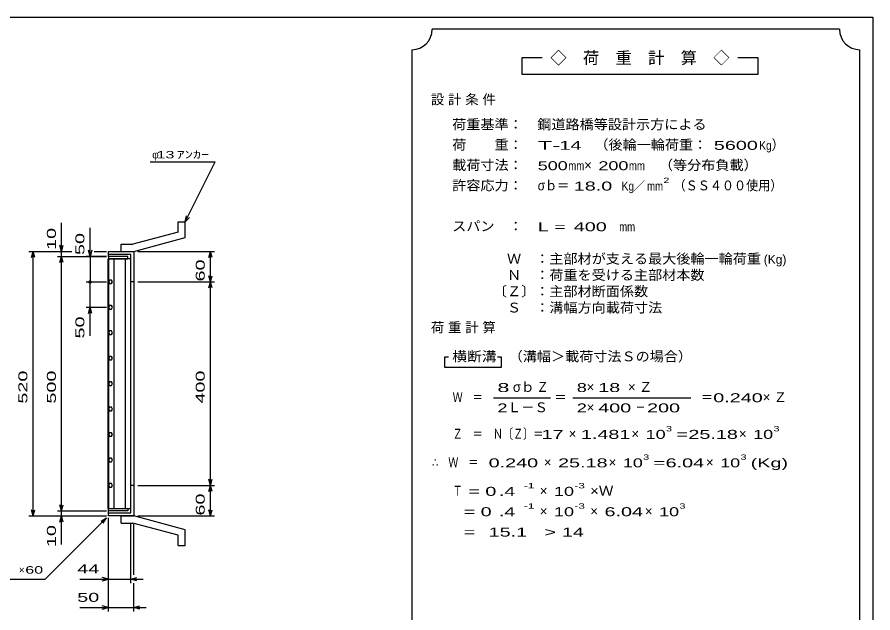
# Model space of a CAD drawing. Units: millimetres, scale not verified. Extents: x -1456 to 1385, y -1026 to 843.
# Drawn here: x -296 to 1385, y -328 to 843 of the extents above; entities that cross this region are included whole.
import ezdxf
from ezdxf.enums import TextEntityAlignment as Align

# ---------------------------------------------------------------- set-up
doc = ezdxf.new("R2010")
doc.units = ezdxf.units.MM
doc.header["$LTSCALE"] = 8
for name, color, linetype, lineweight in [('0_2', 150, 'Continuous', 25), ('16', 3, 'Continuous', 25), ('19', 6, 'Continuous', 25), ('22', 4, 'Continuous', 25), ('24', 2, 'Continuous', 25)]:
    doc.layers.add(name, color=color, linetype=linetype, lineweight=lineweight)
doc.styles.add('ベクトル', font='')
doc.styles.get('ベクトル').set_extended_font_data('ベクトル')

msp = doc.modelspace()

# ---------------------------------------------------------------- linework, layer by layer
at = {"layer": '0_2'}
for p, q in [((-1383.2, 842.8), (1384.8, 842.8)), ((1384.8, 842.8), (1384.8, -917.2))]:
    msp.add_line(p, q, dxfattribs=at)
at = {"layer": '16'}
for p, q in [((-79, 372.5), (-117, 372.5)), ((-117, 372.5), (-117, 368)), ((-79, 368), (-79, 372.5)), ((-117.7, -123), (-117.7, 368)), ((-117.7, 368), (-117, 368)), ((-117, 368), (-79, 368)), ((-117, 368), (-117, -123)), ((-73, 368), (-117, 368)), ((-106.5, 368), (-106.5, -123)), ((-83.5, -123), (-83.5, 368)), ((-73, -123), (-73, 368)), ((-115.024, 325.95), (-117, 322.472)), ((-117, 322.472), (-114.976, 319.022)), ((-111.024, 325.978), (-115.024, 325.95)), ((-109, 322.5), (-111.024, 325.978)), ((-110.976, 319.05), (-109, 322.528)), ((-114.976, 319.022), (-110.976, 319.05)), ((-115.024, 275.95), (-117, 272.472)), ((-117, 272.472), (-114.976, 269.022)), ((-111.024, 275.978), (-115.024, 275.95)), ((-114.976, 269.022), (-110.976, 269.05)), ((-109, 272.5), (-111.024, 275.978)), ((-110.976, 269.05), (-109, 272.528)), ((-115.024, 225.95), (-117, 222.472)), ((-117, 222.472), (-114.976, 219.022)), ((-111.024, 225.978), (-115.024, 225.95)), ((-114.976, 219.022), (-110.976, 219.05)), ((-109, 222.5), (-111.024, 225.978)), ((-110.976, 219.05), (-109, 222.528)), ((-115.024, 175.95), (-117, 172.472)), ((-117, 172.472), (-114.976, 169.022)), ((-111.024, 175.978), (-115.024, 175.95)), ((-114.976, 169.022), (-110.976, 169.05)), ((-109, 172.5), (-111.024, 175.978)), ((-110.976, 169.05), (-109, 172.528)), ((-115.024, 125.95), (-117, 122.472)), ((-117, 122.472), (-114.976, 119.022)), ((-111.024, 125.978), (-115.024, 125.95)), ((-114.976, 119.022), (-110.976, 119.05)), ((-109, 122.5), (-111.024, 125.978)), ((-110.976, 119.05), (-109, 122.528)), ((-115.024, 75.95), (-117, 72.472)), ((-117, 72.472), (-114.976, 69.022)), ((-111.024, 75.978), (-115.024, 75.95)), ((-114.976, 69.022), (-110.976, 69.05)), ((-109, 72.5), (-111.024, 75.978)), ((-110.976, 69.05), (-109, 72.528)), ((-115.024, 25.95), (-117, 22.472)), ((-117, 22.472), (-114.976, 19.022)), ((-111.024, 25.978), (-115.024, 25.95)), ((-114.976, 19.022), (-110.976, 19.05)), ((-109, 22.5), (-111.024, 25.978)), ((-110.976, 19.05), (-109, 22.528)), ((-115.024, -24.05), (-117, -27.528)), ((-117, -27.528), (-114.976, -30.978)), ((-111.024, -24.022), (-115.024, -24.05)), ((-114.976, -30.978), (-110.976, -30.95)), ((-109, -27.5), (-111.024, -24.022)), ((-110.976, -30.95), (-109, -27.472)), ((-115.024, -74.05), (-117, -77.528)), ((-117, -77.528), (-114.976, -80.978)), ((-111.024, -74.022), (-115.024, -74.05)), ((-114.976, -80.978), (-110.976, -80.95)), ((-109, -77.5), (-111.024, -74.022)), ((-110.976, -80.95), (-109, -77.472)), ((-117, -123), (-117.7, -123)), ((-117, -123), (-79, -123)), ((-117, -127.5), (-117, -123)), ((-117, -123), (-73, -123)), ((-79, -127.5), (-117, -127.5)), ((-79, -123), (-79, -127.5))]:
    msp.add_line(p, q, dxfattribs=at)
at = {"layer": '19'}
for p, q in [((20, 440.5), (34, 440.5)), ((20, 420.5), (20, 440.5)), ((34, 409.5), (34, 440.5)), ((20, 420.5), (-69, 396.5)), ((-67, 382.5), (34, 409.5)), ((-92, 396.5), (-69, 396.5)), ((-92, 382.5), (-92, 396.5)), ((-117, 372.5), (-117, 382.5)), ((-117, 382.5), (-68, 382.5)), ((-73, 376.5), (-117, 376.5)), ((-92, 382.5), (-67, 382.5)), ((-73, -131.5), (-73, 376.5)), ((-68, 382.5), (-67, 381.5)), ((-67, 381.5), (-67, -136.5)), ((-67, 322.5), (-73, 322.5)), ((-67, -77.5), (-73, -77.5)), ((-117, -137.5), (-117, -127.5)), ((-117, -131.5), (-73, -131.5)), ((-68, -137.5), (-117, -137.5)), ((-92, -137.5), (-67, -137.5)), ((-92, -151.5), (-92, -137.5)), ((-67, -136.5), (-68, -137.5)), ((34, -164.5), (-67, -137.5)), ((-92, -151.5), (-69, -151.5)), ((20, -175.5), (-69, -151.5)), ((34, -195.5), (34, -164.5)), ((20, -195.5), (20, -175.5)), ((20, -195.5), (34, -195.5))]:
    msp.add_line(p, q, dxfattribs=at)
at = {"layer": '22'}
for p, q in [((-35, 558.5), (93, 558.5)), ((34, 440.5), (93, 558.5)), ((-209, 382.5), (-209, 438.5)), ((34, 440.5), (36.4, 452.18)), ((34, 440.5), (42, 449.3)), ((-153, 372.5), (-153, 428.5)), ((-209, 382.5), (-212.2, 394.5)), ((-209, 382.5), (-205.8, 394.5)), ((-273, 382.5), (-189, 382.5)), ((-268.2, 370.5), (-265, 382.5)), ((-261.8, 370.5), (-265, 382.5)), ((-265, -137.5), (-265, 382.5)), ((-217, 382.5), (-189, 382.5)), ((-217, 372.5), (-121, 372.5)), ((-212.2, 360.5), (-209, 372.5)), ((-209, 372.5), (-209, 382.5)), ((-205.8, 360.5), (-209, 372.5)), ((-209, -127.5), (-209, 372.5)), ((-121, 372.5), (-161, 372.5)), ((-153, 372.5), (-156.2, 384.5)), ((-149.8, 384.5), (-153, 372.5)), ((-153, 372.5), (-153, 322.5)), ((-145, 382.5), (-121, 382.5)), ((-145, 382.5), (-121, 382.5)), ((-59, 382.5), (91.4, 382.5)), ((80.2, 370.5), (83.4, 382.5)), ((86.6, 370.5), (83.4, 382.5)), ((83.4, 322.5), (83.4, 382.5)), ((-161, 322.5), (-121, 322.5)), ((-153, 272.5), (-153, 322.5)), ((-59, 322.5), (91.4, 322.5)), ((83.4, 322.5), (80.2, 334.5)), ((80.2, 310.5), (83.4, 322.5)), ((83.4, 322.5), (86.6, 334.5)), ((86.6, 310.5), (83.4, 322.5)), ((83.4, -77.5), (83.4, 322.5)), ((-161, 272.5), (-121, 272.5)), ((-156.2, 260.5), (-153, 272.5)), ((-149.8, 260.5), (-153, 272.5)), ((-153, 216.5), (-153, 272.5)), ((83.4, -77.5), (80.2, -65.5)), ((83.4, -77.5), (86.6, -65.5)), ((-59, -77.5), (91.4, -77.5)), ((80.2, -89.5), (83.4, -77.5)), ((86.6, -89.5), (83.4, -77.5)), ((83.4, -137.5), (83.4, -77.5)), ((-209, -127.5), (-212.2, -115.5)), ((-209, -127.5), (-205.8, -115.5)), ((-265, -137.5), (-268.2, -125.5)), ((-265, -137.5), (-261.8, -125.5)), ((-217, -127.5), (-121, -127.5)), ((-209, -137.5), (-209, -127.5)), ((83.4, -137.5), (80.2, -125.5)), ((83.4, -137.5), (86.6, -125.5)), ((-273, -137.5), (-121, -137.5)), ((-241, -261.5), (-121, -141.5)), ((-217, -137.5), (-121, -137.5)), ((-212.2, -149.5), (-209, -137.5)), ((-205.8, -149.5), (-209, -137.5)), ((-209, -193.5), (-209, -137.5)), ((-131.4, -147.9), (-121, -141.5)), ((-127.4, -151.9), (-121, -141.5)), ((-117, -269.5), (-117, -141.5)), ((-117, -325.5), (-117, -141.5)), ((-59, -137.5), (91.4, -137.5)), ((-73, -269.5), (-73, -153.696)), ((-67, -253.5), (-67, -153.696)), ((-401, -261.5), (-241, -261.5)), ((-173, -261.5), (-117, -261.5)), ((-117, -261.5), (-129, -258.3)), ((-129, -264.7), (-117, -261.5)), ((-117, -261.5), (-73, -261.5)), ((-73, -261.5), (-61, -258.3)), ((-61, -264.7), (-73, -261.5)), ((-73, -261.5), (-49, -261.5)), ((-67, -325.5), (-67, -269.5)), ((-173, -317.5), (-117, -317.5)), ((-117, -317.5), (-129, -314.3)), ((-129, -320.7), (-117, -317.5)), ((-117, -317.5), (-67, -317.5)), ((-67, -317.5), (-55, -314.3)), ((-55, -320.7), (-67, -317.5)), ((-67, -317.5), (-43, -317.5))]:
    msp.add_line(p, q, dxfattribs=at)
msp.add_circle((-153, 322.5), 2.4, dxfattribs=at)
at = {"layer": '24', "color": 4}
for p, q in [((1319.2, 818.8), (519.2, 818.8)), ((479.2, 778.8), (479.2, -461.2)), ((1359.2, -461.2), (1359.2, 778.8)), ((735.2, 762.8), (695.2, 762.8)), ((695.2, 762.8), (695.2, 730.8)), ((1159.2, 762.8), (1119.2, 762.8)), ((1159.2, 730.8), (1159.2, 762.8)), ((695.2, 730.8), (1159.2, 730.8)), ((551.2, 174.8), (543.2, 174.8)), ((543.2, 174.8), (543.2, 154.8)), ((655.2, 174.8), (647.2, 174.8)), ((655.2, 154.8), (655.2, 174.8)), ((543.2, 154.8), (655.2, 154.8)), ((639.2, 94.8), (751.2, 94.8)), ((795.2, 94.8), (1027.2, 94.8))]:
    msp.add_line(p, q, dxfattribs=at)
for centre, start, end in [((479.2, 818.8), 270, 0), ((1359.2, 818.8), 180, 270)]:
    msp.add_arc(centre, 40, start, end, dxfattribs=at)

# ---------------------------------------------------------------- texts
at = {"layer": '22', "color": 2, "style": 'ベクトル'}
for s, p in [('φ', (-31, 572.5)), ('×', (-293, -243.5))]:
    msp.add_text(s, height=14.66, dxfattribs=at).set_placement(p, align=Align.MIDDLE_LEFT)
for s, height, width, p in [(' 13 ', 14.66, 1.6, (-31, 572.5)), ('ｱﾝｶｰ', 14.66, 1.6, (17, 572.5)), (' 44 ', 17.6, 1.65, (-189, -241.5)), (' 60 ', 14.66, 1.6, (-289, -243.5)), (' 50 ', 17.6, 1.65, (-189, -297.5))]:
    msp.add_text(s, height=height, dxfattribs=dict(at, width=width)).set_placement(p, align=Align.MIDDLE_LEFT)
at = {"layer": '22', "color": 2, "style": 'ベクトル', "width": 1.65}
for s, p in [(' 10 ', (-229, 374.5)), (' 50 ', (-173, 364.5)), (' 60 ', (63.4, 312.5)), (' 50 ', (-173, 200.5)), (' 520 ', (-285, 72.5)), (' 500 ', (-229, 72.5)), (' 400 ', (63.4, 72.5)), (' 60 ', (63.4, -147.5)), (' 10 ', (-229, -209.5))]:
    msp.add_text(s, height=17.6, rotation=90, dxfattribs=at).set_placement(p, align=Align.MIDDLE_LEFT)
at = {"layer": '24', "style": 'ベクトル'}
for s, height, p in [('◇\u3000荷\u3000重\u3000計\u3000算\u3000◇', 23.46, (751.2, 762.8)), ('）', 19.35, (1185.6, 592)), ('×', 19.35, (817.6, 552)), ('／', 17.6, (913.2, 510.8)), ('(Kg)', 17.6, (1170.4, 366.8)), ('σｂ', 19.35, (677.6, 116)), ('×', 19.35, (822.4, 116)), ('Ｌ－Ｓ', 19.35, (667.2, 76)), ('×', 19.35, (822.4, 76)), ('×', 19.35, (787.2, 24)), ('×', 19.35, (910.4, 24)), ('×', 19.35, (1121.6, 24)), ('×', 19.35, (738.4, -32)), ('×', 19.35, (865.6, -32)), ('×', 19.35, (1056.8, -32)), ('×', 19.35, (730.4, -88)), ('×', 19.35, (730.4, -128)), ('×', 19.35, (829.6, -128)), ('×', 19.35, (936.8, -128))]:
    msp.add_text(s, height=height, dxfattribs=at).set_placement(p, align=Align.MIDDLE_LEFT)
for s, height, width, p in [('荷重基準：\u3000', 19.35, 1.05, (558.4, 632)), ('鋼道路橋等設計示方による', 19.35, 1.05, (725.6, 632)), ('荷\u3000\u3000重：\u3000', 19.35, 1.05, (558.4, 592)), ('T-', 17.6, 2, (726.4, 590.8)), (' 14 ', 17.6, 1.65, (758.4, 590.8)), ('（後輪一輪荷重：', 19.35, 1.05, (837.6, 592)), (' 5600', 17.6, 1.65, (1061.6, 590.8)), ('Kg', 17.6, 0.85, (1161.6, 590.8)), ('載荷寸法：\u3000', 19.35, 1.05, (558.4, 552)), ('500', 17.6, 1.5, (726.4, 550.8)), ('mm', 17.6, 0.8, (786.4, 550.8)), ('200', 17.6, 1.5, (845.6, 550.8)), ('mm', 17.6, 0.8, (905.6, 550.8)), ('\u3000（等分布負載）', 19.35, 1.05, (936.8, 552)), ('許容応力：\u3000', 19.35, 1.05, (558.4, 512)), ('σｂ＝', 19.35, 0.9, (726.4, 512)), ('2', 10.56, 1.5, (973.2, 522)), ('（ＳＳ４００使用）', 19.35, 0.9, (993.2, 512)), (' 18.0', 17.6, 1.65, (786.4, 510.8)), ('Kg', 17.6, 0.85, (891.2, 510.8)), ('mm', 17.6, 0.8, (941.2, 510.8)), ('スパン\u3000：\u3000', 19.35, 1.05, (558.4, 432)), ('L =', 17.6, 1.65, (726.4, 430.8)), (' 400 ', 17.6, 1.65, (786.4, 430.8)), ('mm', 17.6, 0.8, (886.4, 430.8)), ('\u3000Ｗ\u3000：主部材が支える最大後輪一輪荷重', 19.35, 1.05, (638.4, 368)), ('\u3000Ｎ\u3000：荷重を受ける主部材本数', 19.35, 1.05, (638.4, 336)), ('〔Ｚ〕：主部材断面係数', 19.35, 1.05, (638.4, 304)), ('\u3000Ｓ\u3000：溝幅方向載荷寸法', 19.35, 1.05, (638.4, 272)), ('横断溝', 19.35, 1.1, (558.4, 176)), ('\u3000（溝幅＞載荷寸法Ｓの場合）', 19.35, 1.05, (641.6, 176)), ('8', 17.6, 1.8, (647.2, 114.8)), ('Ｚ', 19.35, 0.9, (724, 116)), ('8', 17.6, 1.5, (803.2, 114.8)), (' 18 ', 17.6, 1.65, (834.4, 114.8)), ('Ｗ\u3000＝', 19.35, 0.75, (559.2, 96)), ('0.240', 17.6, 1.65, (1071.2, 94.8)), ('＝', 19.35, 0.9, (759.2, 96)), ('＝', 19.35, 0.9, (1047.2, 96)), ('2', 17.6, 1.5, (647.2, 74.8)), ('2', 17.6, 1.5, (803.2, 74.8)), (' 400 ', 17.6, 1.65, (834.4, 74.8)), ('－', 19.35, 0.75, (918.4, 76)), (' 200 ', 17.6, 1.65, (930.4, 74.8)), ('Ｚ\u3000＝\u3000Ｎ〔Ｚ〕＝', 19.35, 0.75, (559.2, 24)), ('3', 10.56, 1.5, (978.4, 34)), ('3', 10.56, 1.5, (1189.6, 34)), (' 17 ', 17.6, 1.65, (723.2, 22.8)), ('1.481', 17.6, 1.65, (811.2, 22.8)), ('10', 17.6, 1.5, (938.4, 22.8)), ('=', 17.6, 1.7, (998.4, 22.8)), ('25.18', 17.6, 1.65, (1022.4, 22.8)), ('10', 17.6, 1.5, (1149.6, 22.8)), ('3', 10.56, 1.5, (933.6, -22)), ('3', 10.56, 1.5, (1124.8, -22)), ('∴\u3000Ｗ\u3000＝', 19.35, 0.75, (519.2, -32)), (' 0.240', 17.6, 1.65, (619.2, -33.2)), ('25.18', 17.6, 1.65, (766.4, -33.2)), ('10', 17.6, 1.5, (893.6, -33.2)), ('=', 17.6, 1.7, (953.6, -33.2)), ('6.04', 17.6, 1.65, (977.6, -33.2)), ('10', 17.6, 1.5, (1084.8, -33.2)), ('(Kg)', 17.6, 1.65, (1144.8, -33.2)), ('Ｔ', 19.35, 0.75, (559.2, -88)), (' = 0', 17.6, 1.65, (579.2, -89.2)), (' .4 ', 17.6, 1.65, (639.2, -89.2)), ('-1', 10.56, 1.65, (699.2, -78)), ('10', 17.6, 1.5, (758.4, -89.2)), ('-3', 10.56, 1.65, (798.4, -78)), ('×Ｗ', 19.35, 1.1, (829.6, -88)), ('-1', 10.56, 1.65, (699.2, -118)), ('-3', 10.56, 1.65, (798.4, -118)), ('3', 10.56, 1.5, (1004.8, -118)), ('  = 0', 17.6, 1.65, (559.2, -129.2)), (' .4 ', 17.6, 1.65, (639.2, -129.2)), ('10', 17.6, 1.5, (758.4, -129.2)), ('6.04', 17.6, 1.65, (857.6, -129.2)), ('10', 17.6, 1.5, (964.8, -129.2)), ('  =', 17.6, 1.65, (559.2, -169.2)), (' 15.1', 17.6, 1.65, (619.2, -169.2)), ('>', 17.6, 1.7, (739.2, -169.2)), (' 14 ', 17.6, 1.65, (763.2, -169.2))]:
    msp.add_text(s, height=height, dxfattribs=dict(at, width=width)).set_placement(p, align=Align.MIDDLE_LEFT)
at = {"layer": '24', "char_height": 19.35, "attachment_point": 4, "style": 'ベクトル'}
for s, insert in [('\\T1.28;設計条件', (516.4, 680)), ('\\T1.28;荷重計算', (516.4, 232)), ('\\T1.42;×Ｚ', (903.6, 116)), ('\\T1.42;×Ｚ', (1168.4, 96))]:
    msp.add_mtext(s, dxfattribs=dict(at, insert=insert))

doc.saveas('drawing.dxf')
